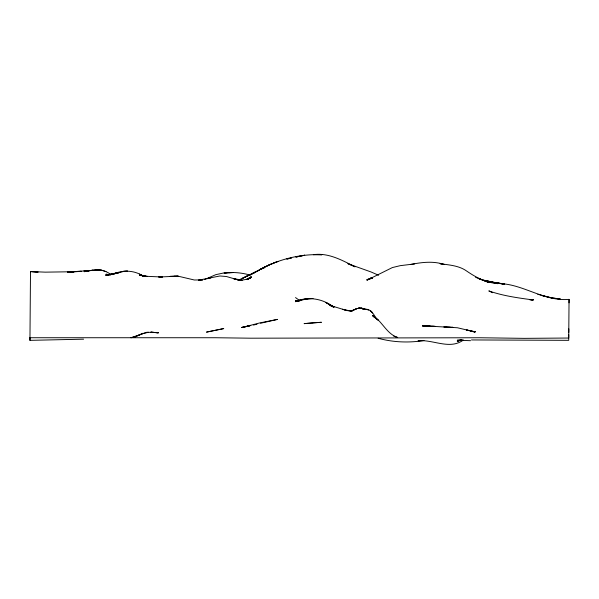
<?xml version="1.0" encoding="UTF-8"?>
<svg xmlns="http://www.w3.org/2000/svg" width="599" height="599" viewBox="0 0 599 599"><rect width="100%" height="100%" fill="white"/><g stroke="black" fill="none" stroke-linecap="round" stroke-linejoin="round"><path stroke-width="0.9" d="M29.972 337.784L29.95 340.337L83.583 339.184M73.909 271.729L45.239 272.148L30.504 271.557L29.95 340.337M568.81 328.858L568.721 340.329L471.48 339.94M569.02 302.854L569.05 299.373C543.607 301.686 522.74 283.507 497.806 283.522C486.351 282.93 476.07 277.502 466.801 271.145C458.946 265.499 449.265 265.05 440.07 263.68L444.376 264.526C433.384 260.827 421.801 262.265 410.704 264.473M30.497 272.538L30.504 271.564L38.111 272.088L30.504 271.557M568.758 334.789L568.728 338.038L524.08 338.353L479.522 337.746L250.659 338.195L215.228 337.731L29.972 337.731M568.78 332.445L569.05 299.373M247.424 279.463L251.153 277.023L247.417 279.636L251.153 277.127L247.424 279.291L251.153 277.187L246.683 279.366L251.146 277.337L246.683 279.306L242.221 280.107L237.781 279.965L242.221 280.152L233.348 278.61L237.781 279.815L226.422 276.513L219.923 275.982L198.486 280.19L202.747 279.928L194.323 279.995L178.09 276.169L158.683 277.015L162.524 277.023L143.348 276.169L139.447 274.612L145.767 276.394L139.44 275.181L147.376 276.409L143.348 276.169L139.447 274.394L143.348 276.229C134.94 270.463 124.03 269.767 114.679 273.563L119.208 272.328L105.933 275.188L114.679 273.721L123.364 271.504M461.896 340.689L463.349 340.015C449.812 350.153 433.055 339.251 418.035 340.794L423.119 340.546M204.686 279.531L215.737 274.686L224.138 272.867L228.766 272.635L224.138 273.144C232.854 271.781 241.801 272.792 250.277 275.083M238.994 279.928L259.382 270.082L255.653 271.968C275.435 260.116 298.886 253.677 321.963 254.74L313.367 254.672C328.499 252.553 342.074 260.273 355.065 266.81L348.603 264.039M158.233 332.662L146.927 332.243L131.001 337.739M142.884 333.306L135.03 336.735L131.001 337.731M135.03 336.93L142.884 333.576M457.329 341.348L461.904 339.888L457.329 340.614L461.904 340.135L457.337 340.217L470.582 340.696M209.193 278.191L211.372 277.554L207.014 278.76M143.693 333.358L148.545 332.31M249.865 325.669L241.839 327.563L259.696 322.943L277.569 319.379L260.565 323.25M253.437 325.047L257.008 324.231M370.818 278.722L366.88 279.621L370.826 278.31L366.873 280.235L392.36 267.566L400.274 265.656L414.68 263.912M286.958 259.045L291.406 258.057L286.958 258.955M250.764 325.459L241.839 327.413L249.865 325.841M114.679 273.721L105.933 274.926L110.156 274.649L105.941 274.26L109.31 274.597M352.279 310.859L350.655 311.083C355.2 309.608 360.051 306.029 364.671 309.488L360.718 307.976L364.671 309.219L361.714 308.275L364.679 309.039L362.709 309.009L366.648 309.451M352.279 310.761L346.611 310.507L350.655 311.016L342.501 309.286L346.611 310.462L330.079 305.423L334.235 307.04L330.079 305.295L333.403 306.845L330.079 305.131L333.538 306.988C322.659 298.572 308.305 296.243 295.487 301.432L299.897 300.518L295.494 301.035L299.889 300.795L295.494 300.436M531.568 299.792L533.365 299.672L529.771 299.799M423.965 340.554C408.675 342.957 393.139 342.366 378.134 338.255M73.909 271.766L67.605 272.036L97.218 270.104L92.68 270.284C98.753 269.251 105.154 270.284 110.164 274.013M473.33 331.584L475.112 331.749L466.329 329.937L475.112 331.951L457.434 327.765L443.874 326.942L450.171 327.339M530.669 299.889L533.357 299.979C518.39 297.965 503.115 295.936 488.821 290.897L492.528 292.731M430.075 326.148L426.623 325.983L451.077 327.376M432.665 326.26L435.256 326.38L422.392 325.519L425.777 326.096L422.392 325.414L425.777 326.141M101.748 270.224L97.218 269.917L101.748 270.224L105.956 271.572M488.896 281.627L504.493 284.278M365.996 309.369L364.686 309.196C370.661 308.552 374.046 314.453 376.389 318.982M491.569 282.047L497.806 283.028L484.449 280.414L488.896 281.523L479.994 279.097L488.889 282.518L475.554 277.27M504.493 284.3L497.814 282.863L504.702 284.278M542.207 295.696L551.507 297.823L560.514 299.088L551.507 297.86L537.782 294.281M393.745 336.129L397.706 337.507C386.632 333.935 382.267 321.266 372.526 315.373L374.457 317.582M347.794 263.672L370.871 271.901L378.643 275.255M143.348 276.229L139.447 274.087M333.538 306.958L325.841 302.495L333.538 307.047M299.889 300.743L295.517 297.576M372.541 312.835L370.616 310.918L372.563 312.858M251.153 277.127L247.424 279.516L251.153 277.172M255.653 271.774L251.176 274.439L255.653 271.796M264.496 267.094L260.123 269.617L268.861 265.125L264.496 267.094M251.153 277.187L246.676 279.583L251.146 277.262M356.719 308.635L350.655 311.465L356.719 308.657M246.706 276.161L242.236 278.46L251.176 274.335L246.706 276.161M254.904 272.493L251.176 274.065L254.904 272.485M264.488 267.633L260.123 269.468L264.488 267.633M272.68 263.493L268.861 265.005L272.68 263.485M278.033 261.381L273.444 263.133L278.033 261.434M299.897 300.241L295.487 301.694L299.897 300.249M114.679 273.421L110.156 274.836L119.201 272.605L114.679 273.421M304.299 299.201L299.897 300.376L308.657 298.669L313.007 298.519L304.299 299.201M461.904 339.888L457.329 341.071L461.904 339.97M110.156 274.492L105.926 275.45L112.867 274.23L110.156 274.514M304.659 255.189L295.846 257.068L304.659 255.249M223.689 328.589L206.588 332.101L223.689 328.589M92.68 270.164L84.13 271.676L92.68 270.171M75.714 271.489L67.605 272.343L81.329 271.31L75.714 271.497M359.722 307.901L358.719 308.006L359.722 307.901M312.813 322.839L304.105 323.632L321.423 322.284L312.813 322.839M426.623 325.774L422.385 326.066L426.623 325.781M127.52 271.137L123.364 271.369L127.52 271.137M233.393 272.53L228.766 272.762L233.393 272.552M88.405 270.711L84.137 270.808L88.405 270.711M452.874 327.294L448.374 327.398L452.874 327.324M174.129 276.296L170.251 276.364L174.129 276.296M178.09 276.169L174.129 276.221L178.09 276.176M475.112 331.749L470.657 331.374L475.112 331.824M158.233 332.879L150.963 332.071L158.233 332.879M368.647 309.803L366.67 309.503L368.632 309.825M488.904 281.32L485.34 280.736L497.806 283.686L488.904 281.32M480.001 278.909L478.219 278.46L480.001 278.939M372.556 278.325L370.826 277.689L372.556 278.355M374.457 317.036L372.526 315.576L374.457 317.043M378.336 320.24L374.465 317.193L378.321 320.315"/></g></svg>
